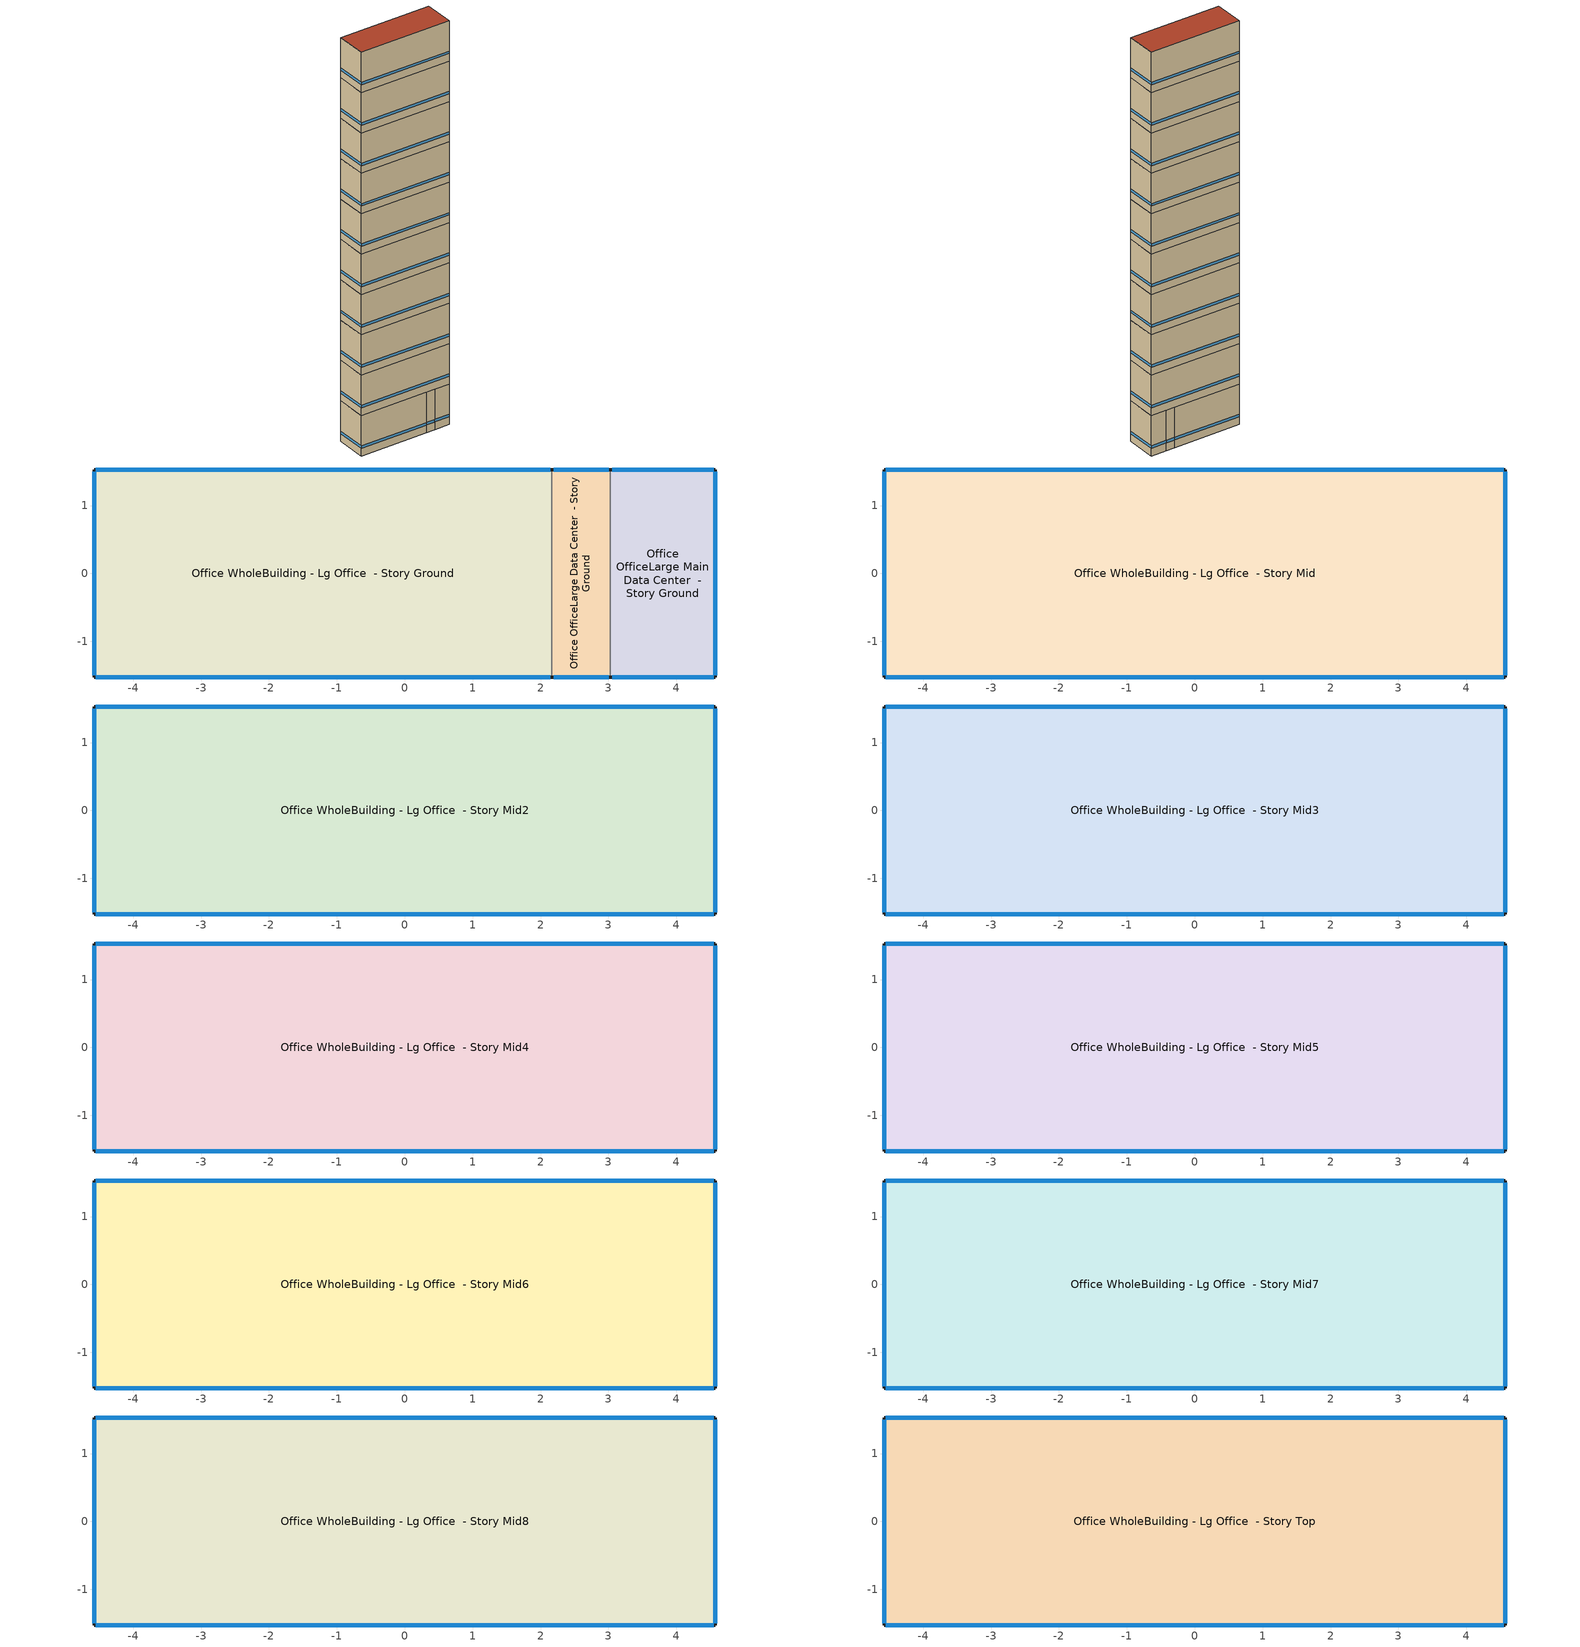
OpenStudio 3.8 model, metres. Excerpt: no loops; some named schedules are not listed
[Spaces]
Office WholeBuilding - Lg Office  - Story Ground
 floor ground (Foundation F 126 Perim 1653 Area 2054): -4.57,-1.52 -4.57,1.52 2.17,1.52 2.17,-1.52 z0
 wall outside: 2.17,1.52 -4.57,1.52 -4.57,-1.52 2.17,-1.52 z0:3.96
 wall to Office OfficeLarge Data Center  - Story Ground: 2.17,-1.52 2.17,1.52 z0:3.96
 window (Window U-0.91 SHGC 0.68): 2.14,1.52 -4.55,1.52 / -4.55,-1.52 2.14,-1.52 / -4.57,1.5 -4.57,-1.5 z0.76:1
 ceiling adiabatic (Typical Interior Ceiling): 2.17,-1.52 2.17,1.52 -4.57,1.52 -4.57,-1.52 z3.96
Office OfficeLarge Data Center  - Story Ground
 floor ground (Foundation F 126 Perim 172 Area 262): 2.17,-1.52 2.17,1.52 3.03,1.52 3.03,-1.52 z0
 wall outside: 3.03,1.52 2.17,1.52 / 2.17,-1.52 3.03,-1.52 z0:3.96
 wall to Office OfficeLarge Main Data Center  - Story Ground: 3.03,-1.52 3.03,1.52 z0:3.96
 window (Window U-0.91 SHGC 0.68): 3,1.52 2.19,1.52 / 2.19,-1.52 3,-1.52 z0.76:1.01
 ceiling adiabatic (Typical Interior Ceiling): 3.03,-1.52 3.03,1.52 2.17,1.52 2.17,-1.52 z3.96
Office OfficeLarge Main Data Center  - Story Ground
 floor ground (Foundation F 126 Perim 614 Area 471): 3.03,-1.52 3.03,1.52 4.57,1.52 4.57,-1.52 z0
 wall outside: 3.03,-1.52 4.57,-1.52 4.57,1.52 3.03,1.52 z0:3.96
 window (Window U-0.91 SHGC 0.68): 4.55,1.52 3.05,1.52 / 3.05,-1.52 4.55,-1.52 z0.76:1.01; 4.57,-1.5 4.57,1.5 z0.76:1
 ceiling adiabatic (Typical Interior Ceiling): 4.57,-1.52 4.57,1.52 3.03,1.52 3.03,-1.52 z3.96
Office WholeBuilding - Lg Office  - Story Mid
 floor adiabatic (Typical Interior Floor): -4.57,-1.52 -4.57,1.52 4.57,1.52 4.57,-1.52 z3.96
 wall outside: -4.57,1.52 -4.57,-1.52 4.57,-1.52 4.57,1.52 -4.57,1.52 z3.96:7.92
 window (Window U-0.91 SHGC 0.68): -4.57,1.5 -4.57,-1.5 / 4.57,-1.5 4.57,1.5 z4.72:4.97; 4.55,1.52 -4.55,1.52 / -4.55,-1.52 4.55,-1.52 z4.72:4.96
 ceiling adiabatic (Typical Interior Ceiling): 4.57,-1.52 4.57,1.52 -4.57,1.52 -4.57,-1.52 z7.92
Office WholeBuilding - Lg Office  - Story Mid2
 floor adiabatic (Typical Interior Floor): -4.57,-1.52 -4.57,1.52 4.57,1.52 4.57,-1.52 z7.92
 wall outside: -4.57,1.52 -4.57,-1.52 4.57,-1.52 4.57,1.52 -4.57,1.52 z7.92:11.89
 window (Window U-0.91 SHGC 0.68): -4.57,1.5 -4.57,-1.5 / 4.55,1.52 -4.55,1.52 / -4.55,-1.52 4.55,-1.52 / 4.57,-1.5 4.57,1.5 z8.69:8.93
 ceiling adiabatic (Typical Interior Ceiling): 4.57,-1.52 4.57,1.52 -4.57,1.52 -4.57,-1.52 z11.89
Office WholeBuilding - Lg Office  - Story Mid3
 floor adiabatic (Typical Interior Floor): -4.57,-1.52 -4.57,1.52 4.57,1.52 4.57,-1.52 z11.89
 wall outside: -4.57,1.52 -4.57,-1.52 4.57,-1.52 4.57,1.52 -4.57,1.52 z11.89:15.85
 window (Window U-0.91 SHGC 0.68): -4.57,1.5 -4.57,-1.5 / 4.55,1.52 -4.55,1.52 / -4.55,-1.52 4.55,-1.52 / 4.57,-1.5 4.57,1.5 z12.65:12.89
 ceiling adiabatic (Typical Interior Ceiling): 4.57,-1.52 4.57,1.52 -4.57,1.52 -4.57,-1.52 z15.85
Office WholeBuilding - Lg Office  - Story Mid4
 floor adiabatic (Typical Interior Floor): -4.57,-1.52 -4.57,1.52 4.57,1.52 4.57,-1.52 z15.85
 wall outside: -4.57,1.52 -4.57,-1.52 4.57,-1.52 4.57,1.52 -4.57,1.52 z15.85:19.81
 window (Window U-0.91 SHGC 0.68): -4.57,1.5 -4.57,-1.5 / 4.55,1.52 -4.55,1.52 / -4.55,-1.52 4.55,-1.52 / 4.57,-1.5 4.57,1.5 z16.61:16.85
 ceiling adiabatic (Typical Interior Ceiling): 4.57,-1.52 4.57,1.52 -4.57,1.52 -4.57,-1.52 z19.81
Office WholeBuilding - Lg Office  - Story Mid5
 floor adiabatic (Typical Interior Floor): -4.57,-1.52 -4.57,1.52 4.57,1.52 4.57,-1.52 z19.81
 wall outside: -4.57,1.52 -4.57,-1.52 4.57,-1.52 4.57,1.52 -4.57,1.52 z19.81:23.77
 window (Window U-0.91 SHGC 0.68): -4.57,1.5 -4.57,-1.5 / 4.57,-1.5 4.57,1.5 z20.57:20.82; 4.55,1.52 -4.55,1.52 / -4.55,-1.52 4.55,-1.52 z20.57:20.81
 ceiling adiabatic (Typical Interior Ceiling): 4.57,-1.52 4.57,1.52 -4.57,1.52 -4.57,-1.52 z23.77
Office WholeBuilding - Lg Office  - Story Mid6
 floor adiabatic (Typical Interior Floor): -4.57,-1.52 -4.57,1.52 4.57,1.52 4.57,-1.52 z23.77
 wall outside: -4.57,1.52 -4.57,-1.52 4.57,-1.52 4.57,1.52 -4.57,1.52 z23.77:27.74
 window (Window U-0.91 SHGC 0.68): -4.57,1.5 -4.57,-1.5 / 4.55,1.52 -4.55,1.52 / -4.55,-1.52 4.55,-1.52 / 4.57,-1.5 4.57,1.5 z24.54:24.78
 ceiling adiabatic (Typical Interior Ceiling): 4.57,-1.52 4.57,1.52 -4.57,1.52 -4.57,-1.52 z27.74
Office WholeBuilding - Lg Office  - Story Mid7
 floor adiabatic (Typical Interior Floor): -4.57,-1.52 -4.57,1.52 4.57,1.52 4.57,-1.52 z27.74
 wall outside: -4.57,1.52 -4.57,-1.52 4.57,-1.52 4.57,1.52 -4.57,1.52 z27.74:31.7
 window (Window U-0.91 SHGC 0.68): -4.57,1.5 -4.57,-1.5 / 4.55,1.52 -4.55,1.52 / -4.55,-1.52 4.55,-1.52 / 4.57,-1.5 4.57,1.5 z28.5:28.74
 ceiling adiabatic (Typical Interior Ceiling): 4.57,-1.52 4.57,1.52 -4.57,1.52 -4.57,-1.52 z31.7
Office WholeBuilding - Lg Office  - Story Mid8
 floor adiabatic (Typical Interior Floor): -4.57,-1.52 -4.57,1.52 4.57,1.52 4.57,-1.52 z31.7
 wall outside: -4.57,1.52 -4.57,-1.52 4.57,-1.52 4.57,1.52 -4.57,1.52 z31.7:35.66
 window (Window U-0.91 SHGC 0.68): -4.57,1.5 -4.57,-1.5 / 4.55,1.52 -4.55,1.52 / -4.55,-1.52 4.55,-1.52 / 4.57,-1.5 4.57,1.5 z32.46:32.7
 ceiling adiabatic (Typical Interior Ceiling): 4.57,-1.52 4.57,1.52 -4.57,1.52 -4.57,-1.52 z35.66
Office WholeBuilding - Lg Office  - Story Top
 floor adiabatic (Typical Interior Floor): -4.57,-1.52 -4.57,1.52 4.57,1.52 4.57,-1.52 z35.66
 wall outside: -4.57,1.52 -4.57,-1.52 4.57,-1.52 4.57,1.52 -4.57,1.52 z35.66:39.62
 window (Window U-0.91 SHGC 0.68): -4.57,1.5 -4.57,-1.5 / 4.57,-1.5 4.57,1.5 z36.42:36.67; 4.55,1.52 -4.55,1.52 / -4.55,-1.52 4.55,-1.52 z36.42:36.66
 roof outside: 4.57,-1.52 4.57,1.52 -4.57,1.52 -4.57,-1.52 z39.62
[Site]
Centreville_AL_USA: Latitude {deg}=32.9; Longitude {deg}=-87.25; Time Zone {hr}=-6; Elevation {m}=140; Terrain=City
[Site:WaterMainsTemperature]
Calculation Method=Correlation; Annual Average Outdoor Air Temperature {C}=18.0608; Maximum Difference In Monthly Average Outdoor Air Temperatures {deltaC}=21.83
[SizingPeriod:DesignDay] Barometric Pressure {Pa}=99654; Rain Indicator=No; Snow Indicator=No; Day of Month=21; Daylight Saving Time Indicator=No; Humidity Condition Type=Wetbulb; Dry-Bulb Temperature Range Modifier Type=DefaultMultipliers
Name | Maximum Dry-Bulb Temperature {C} | Daily Dry-Bulb Temperature Range {deltaC} | Wind Speed {m/s} | Wind Direction {deg} | Month | Day Type | Wetbulb or DewPoint at Maximum Dry-Bulb {C} | Solar Model Indicator | ASHRAE Clear Sky Optical Depth for Beam Irradiance | ASHRAE Clear Sky Optical Depth for Diffuse Irradiance | Sky Clearness
Centreville Ann Clg .4% Condns DB=>MWB 1 | 34.4 | 10.5 | 2.8 | 170 | 7 | SummerDesignDay | 24.3 | ASHRAETau | 0.438 | 2.223
Centreville Ann Clg .4% Condns WB=>MDB 1 | 31.7 | 10.5 | 2.8 | 170 | 7 | SummerDesignDay | 25.8 | ASHRAETau | 0.438 | 2.223
Centreville Ann Htg 99.6% Condns DB 1 | -5.2 | 0 | 3.1 | 0 | 1 | WinterDesignDay | -5.2 | ASHRAEClearSky |  |  | 0
Centreville August .4% Condns DB=>MCWB 1 | 35.9 | 10.6 | 2.8 | 170 | 8 | SummerDesignDay | 24.4 | ASHRAETau | 0.426 | 2.294
[ClimateZones]
Climate Zone Institution Name 1=ASHRAE; Climate Zone Document Name 1=ANSI/ASHRAE Standard 169; Climate Zone Document Year 1=2006; Climate Zone Value 1=ASHRAE 169-2013-3A
[Building]
ComStock DOE Ref 1980-2004|LargeOffice: North Axis {deg}=315; Default Construction Set=ComStock DOE Ref 1980-2004 - Office - ASHRAE 169-2013-3A; Default Schedule Set=Building Default Schedule Set; Standards Building Type=Office
[Site:GroundTemperature:FCfactorMethod]
January Ground Temperature {C}=16; February Ground Temperature {C}=11.9; March Ground Temperature {C}=7.7; April Ground Temperature {C}=4; May Ground Temperature {C}=7.9; June Ground Temperature {C}=13.8; July Ground Temperature {C}=17.2; August Ground Temperature {C}=20.8; September Ground Temperature {C}=24.8; October Ground Temperature {C}=26.1; November Ground Temperature {C}=26.5; December Ground Temperature {C}=22.5
[Construction:FfactorGroundFloor] F-Factor {W/m-K}=1.26344
Name | Area {m2} | PerimeterExposed {m}
Foundation F 126 Perim 614 Area 471 | 4.71018 | 6.138672
Foundation F 126 Perim 172 Area 262 | 2.61987 | 1.719072
Foundation F 126 Perim 1653 Area 2054 | 20.5409 | 16.5263
[DefaultConstructionSet]
ComStock DOE Ref 1980-2004 - Office - ASHRAE 169-2013-3A: Default Exterior Surface Constructions=Default Surface Constructions 1; Default Interior Surface Constructions=Default Surface Constructions 2; Default Ground Contact Surface Constructions=Default Surface Constructions 3; Default Exterior SubSurface Constructions=Default Sub Surface Constructions 1; Default Interior SubSurface Constructions=Default Sub Surface Constructions 2; Interior Partition Construction=Typical Interior Partition
[DefaultSurfaceConstructions]
Name | Floor Construction | Wall Construction | Roof Ceiling Construction
Default Surface Constructions 1 | Typical Insulated Exterior Mass Floor | Typical Insulated Exterior Mass Wall R-3.45 | Typical IEAD Roof R-13.89
Default Surface Constructions 2 | Typical Interior Floor | Typical Interior Wall | Typical Interior Ceiling
Default Surface Constructions 3 | Typical Insulated Carpeted 6in Slab Floor | Typical Insulated Basement Mass Wall R-6.99
[Construction]
Typical Insulated Exterior Mass Floor: Typical Insulation R-1.06, 4 in. Normalweight Concrete Floor, Typical Carpet Pad
Typical Insulated Exterior Mass Wall R-3.45: 1IN Stucco, 8IN CONCRETE HW RefBldg, Typical Insulation R-1.06, 1/2IN Gypsum
Typical IEAD Roof R-13.89: Roof Membrane, Typical Insulation R-12.77, Metal Roof Surface
Typical Interior Floor: 100mm Normalweight concrete floor, CP02 CARPET PAD
Typical Interior Wall: G01 13mm gypsum board, G01 13mm gypsum board
Typical Interior Ceiling: CP02 CARPET PAD, 100mm Normalweight concrete floor
Typical Insulated Carpeted 6in Slab Floor: 6 in. Normalweight Concrete Floor, Typical Carpet Pad
Typical Insulated Basement Mass Wall R-6.99: Typical Insulation R-5.44, 8 in. Concrete Block Basement Wall
U 0.72 SHGC 0.25 Simple Glazing Window U-0.72 SHGC 0.25: U 0.72 SHGC 0.25 Simple Glazing U-0.72 SHGC 0.25
U 0.72 SHGC 0.25 Simple Glazing Window U-0.72 SHGC 0.25 1: U 0.72 SHGC 0.25 Simple Glazing U-0.72 SHGC 0.25 1
Typical Insulated Metal Door: F08 Metal surface, Typical Insulation
U 0.88 SHGC 0.16 Sgl Ref-A-L Clr 6mm: REF A CLEAR LO 6MM
Typical Overhead Door: Typical Insulation
Typical Interior Window: Clear 3mm
Typical Interior Door; Typical Interior Partition: G05 25mm wood
InteriorFurnishings 1: Std Wood 6inch 1
Window U-0.91 SHGC 0.68: Simple Glazing Single - No LowE - Clear - Wood
[Material:NoMass] Roughness=Smooth; Thermal Absorptance=0.9; Solar Absorptance=0.7
Name | Thermal Resistance {m2-K/W} | Visible Absorptance
Typical Insulation R-1.06 | 0.18664 | 0.7
Typical Carpet Pad; CP02 CARPET PAD | 0.21648 | 0.8
Typical Insulation R-12.77 | 2.24922 | 0.7
Typical Insulation R-5.44 | 0.958542 | 0.7
Typical Insulation | 0.0282222 | 0.7
[Material] Thermal Absorptance=0.9
Name | Roughness | Thickness {m} | Conductivity {W/m-K} | Density {kg/m3} | Specific Heat {J/kg-K} | Solar Absorptance | Visible Absorptance
4 in. Normalweight Concrete Floor | MediumRough | 0.1016 | 2.31 | 2322 | 832 | 0.7 | 0.7
1IN Stucco | Smooth | 0.0253 | 0.6918 | 1858 | 837 | 0.7 | 0.92
8IN CONCRETE HW RefBldg | Rough | 0.2032 | 1.311 | 2240 | 836.8 | 0.7 | 0.7
1/2IN Gypsum | Smooth | 0.0127 | 0.16 | 784.9 | 830 | 0.4 | 0.4
Roof Membrane | VeryRough | 0.0095 | 0.16 | 1121.29 | 1460 | 0.7 | 0.7
Metal Roof Surface; F08 Metal surface | Smooth | 0.0008 | 45.28 | 7824 | 500 | 0.7 | 0.7
100mm Normalweight concrete floor | MediumRough | 0.1016 | 2.31045 | 2322 | 832.557 | 0.7 | 0.7
G01 13mm gypsum board | Smooth | 0.0127 | 0.160031 | 800.001 | 1090.73 | 0.7 | 0.5
6 in. Normalweight Concrete Floor | MediumRough | 0.1524 | 2.31 | 2322 | 832 | 0.7 | 0.7
8 in. Concrete Block Basement Wall | MediumRough | 0.2032 | 1.326 | 1842 | 912 | 0.7 | 0.7
G05 25mm wood | MediumSmooth | 0.0254 | 0.15 | 608 | 1630 | 0.5 | 0.5
Std Wood 6inch 1 | MediumSmooth | 0.15 | 0.12 | 540 | 1210 | 0.7 | 0.7
[DefaultSubSurfaceConstructions]
Name | Fixed Window Construction | Operable Window Construction | Door Construction | Glass Door Construction | Overhead Door Construction | Tubular Daylight Dome Construction | Tubular Daylight Diffuser Construction
Default Sub Surface Constructions 1 | U 0.72 SHGC 0.25 Simple Glazing Window U-0.72 SHGC 0.25 | U 0.72 SHGC 0.25 Simple Glazing Window U-0.72 SHGC 0.25 1 | Typical Insulated Metal Door | U 0.88 SHGC 0.16 Sgl Ref-A-L Clr 6mm | Typical Overhead Door | Typical Interior Window | Typical Interior Window
Default Sub Surface Constructions 2 | Typical Interior Window | Typical Interior Window | Typical Interior Door
[WindowMaterial:SimpleGlazingSystem]
Name | U-Factor {W/m2-K} | Solar Heat Gain Coefficient | Visible Transmittance
U 0.72 SHGC 0.25 Simple Glazing U-0.72 SHGC 0.25; U 0.72 SHGC 0.25 Simple Glazing U-0.72 SHGC 0.25 1 | 4.08835 | 0.25 | 0.13
Simple Glazing Single - No LowE - Clear - Wood | 5.16722 | 0.683 | 0.723
[WindowMaterial:Glazing] Optical Data Type=SpectralAverage; Infrared Transmittance at Normal Incidence=0; Front Side Infrared Hemispherical Emissivity=0.84; Conductivity {W/m-K}=0.9; Dirt Correction Factor for Solar and Visible Transmittance=1; Solar Diffusing=No
Name | Thickness {m} | Solar Transmittance at Normal Incidence | Front Side Solar Reflectance at Normal Incidence | Back Side Solar Reflectance at Normal Incidence | Visible Transmittance at Normal Incidence | Front Side Visible Reflectance at Normal Incidence | Back Side Visible Reflectance at Normal Incidence | Back Side Infrared Hemispherical Emissivity
REF A CLEAR LO 6MM | 0.006 | 0.066 | 0.341 | 0.493 | 0.08 | 0.41 | 0.37 | 0.4
Clear 3mm | 0.003 | 0.837 | 0.075 | 0.075 | 0.898 | 0.081 | 0.081 | 0.84
[SpaceType] Standards Building Type=Office
Name | Default Schedule Set | Design Specification Outdoor Air Object | Standards Space Type
Office OfficeLarge Data Center - ComStock DOE Ref 1980-2004 | Office OfficeLarge Data Center Schedule Set | Office OfficeLarge Data Center Ventilation | OfficeLarge Data Center
Office OfficeLarge Main Data Center - ComStock DOE Ref 1980-2004 | Office OfficeLarge Main Data Center Schedule Set | Office OfficeLarge Main Data Center Ventilation | OfficeLarge Main Data Center
Office WholeBuilding - Lg Office - ComStock DOE Ref 1980-2004 | Office WholeBuilding - Lg Office Schedule Set | Office WholeBuilding - Lg Office Ventilation | WholeBuilding - Lg Office
[BuildingStory] Nominal Floor to Floor Height {m}=3.9624
Name | Nominal Z Coordinate {m}
Story Ground | 0
Story Mid | 3.9624
Story Mid2 | 7.9248
Story Mid3 | 11.8872
Story Mid4 | 15.8496
Story Mid5 | 19.812
Story Mid6 | 23.7744
Story Mid7 | 27.7368
Story Mid8 | 31.6992
Story Top | 35.6616
[Space]
Name | Space Type | Building Story | Thermal Zone
Office WholeBuilding - Lg Office  - Story Ground | Office WholeBuilding - Lg Office - ComStock DOE Ref 1980-2004 | Story Ground | Zone Office WholeBuilding - Lg Office  - Story Ground
Office OfficeLarge Data Center  - Story Ground | Office OfficeLarge Data Center - ComStock DOE Ref 1980-2004 | Story Ground | Zone Office OfficeLarge Data Center  - Story Ground
Office OfficeLarge Main Data Center  - Story Ground | Office OfficeLarge Main Data Center - ComStock DOE Ref 1980-2004 | Story Ground | Zone Office OfficeLarge Main Data Center  - Story Ground
Office WholeBuilding - Lg Office  - Story Mid | Office WholeBuilding - Lg Office - ComStock DOE Ref 1980-2004 | Story Mid | Zone Office WholeBuilding - Lg Office  - Story Mid
Office WholeBuilding - Lg Office  - Story Mid2 | Office WholeBuilding - Lg Office - ComStock DOE Ref 1980-2004 | Story Mid2 | Zone Office WholeBuilding - Lg Office  - Story Mid2
Office WholeBuilding - Lg Office  - Story Mid3 | Office WholeBuilding - Lg Office - ComStock DOE Ref 1980-2004 | Story Mid3 | Zone Office WholeBuilding - Lg Office  - Story Mid3
Office WholeBuilding - Lg Office  - Story Mid4 | Office WholeBuilding - Lg Office - ComStock DOE Ref 1980-2004 | Story Mid4 | Zone Office WholeBuilding - Lg Office  - Story Mid4
Office WholeBuilding - Lg Office  - Story Mid5 | Office WholeBuilding - Lg Office - ComStock DOE Ref 1980-2004 | Story Mid5 | Zone Office WholeBuilding - Lg Office  - Story Mid5
Office WholeBuilding - Lg Office  - Story Mid6 | Office WholeBuilding - Lg Office - ComStock DOE Ref 1980-2004 | Story Mid6 | Zone Office WholeBuilding - Lg Office  - Story Mid6
Office WholeBuilding - Lg Office  - Story Mid7 | Office WholeBuilding - Lg Office - ComStock DOE Ref 1980-2004 | Story Mid7 | Zone Office WholeBuilding - Lg Office  - Story Mid7
Office WholeBuilding - Lg Office  - Story Mid8 | Office WholeBuilding - Lg Office - ComStock DOE Ref 1980-2004 | Story Mid8 | Zone Office WholeBuilding - Lg Office  - Story Mid8
Office WholeBuilding - Lg Office  - Story Top | Office WholeBuilding - Lg Office - ComStock DOE Ref 1980-2004 | Story Top | Zone Office WholeBuilding - Lg Office  - Story Top
[ThermalZone] Multiplier=1; Use Ideal Air Loads=No
Name | Thermostat
Zone Office WholeBuilding - Lg Office  - Story Ground | Office WholeBuilding - Lg Office - ComStock DOE Ref 1980-2004 Thermostat
Zone Office OfficeLarge Data Center  - Story Ground | Office OfficeLarge Data Center - ComStock DOE Ref 1980-2004 Thermostat
Zone Office OfficeLarge Main Data Center  - Story Ground | Office OfficeLarge Main Data Center - ComStock DOE Ref 1980-2004 Thermostat
Zone Office WholeBuilding - Lg Office  - Story Mid | Office WholeBuilding - Lg Office - ComStock DOE Ref 1980-2004 Thermostat 1
Zone Office WholeBuilding - Lg Office  - Story Mid2 | Office WholeBuilding - Lg Office - ComStock DOE Ref 1980-2004 Thermostat 2
Zone Office WholeBuilding - Lg Office  - Story Mid3 | Office WholeBuilding - Lg Office - ComStock DOE Ref 1980-2004 Thermostat 3
Zone Office WholeBuilding - Lg Office  - Story Mid4 | Office WholeBuilding - Lg Office - ComStock DOE Ref 1980-2004 Thermostat 4
Zone Office WholeBuilding - Lg Office  - Story Mid5 | Office WholeBuilding - Lg Office - ComStock DOE Ref 1980-2004 Thermostat 5
Zone Office WholeBuilding - Lg Office  - Story Mid6 | Office WholeBuilding - Lg Office - ComStock DOE Ref 1980-2004 Thermostat 6
Zone Office WholeBuilding - Lg Office  - Story Mid7 | Office WholeBuilding - Lg Office - ComStock DOE Ref 1980-2004 Thermostat 7
Zone Office WholeBuilding - Lg Office  - Story Mid8 | Office WholeBuilding - Lg Office - ComStock DOE Ref 1980-2004 Thermostat 8
Zone Office WholeBuilding - Lg Office  - Story Top | Office WholeBuilding - Lg Office - ComStock DOE Ref 1980-2004 Thermostat 9
[Lights:Definition] Design Level Calculation Method=Watts/Area; Fraction Visible=0.2; Return Air Fraction=0
Name | Watts per Space Floor Area {W/m2} | Fraction Radiant
Office WholeBuilding - Lg Office - ComStock DOE Ref 1980-2004 General Lights Definition | 5.0993 | 0.31
Office WholeBuilding - Lg Office - ComStock DOE Ref 1980-2004 Wall Wash Lights Definition | 3.64317 | 0.125
Office OfficeLarge Main Data Center - ComStock DOE Ref 1980-2004 General Lights Definition; Office OfficeLarge Data Center - ComStock DOE Ref 1980-2004 General Lights Definition | 5.10109 | 0.31
[ElectricEquipment:Definition] Fraction Latent=0
Name | Design Level Calculation Method | Watts per Space Floor Area {W/m2} | Fraction Radiant | Fraction Lost | Design Level {W}
Office OfficeLarge Data Center Elec Equip Definition | Watts/Area | 215.278 | 0.5 | 0
Office OfficeLarge Main Data Center Elec Equip Definition | Watts/Area | 484.376 | 0.5 | 0
Office WholeBuilding - Lg Office Elec Equip Definition | Watts/Area | 8.07293 | 0.5 | 0
Elevator Lift Motor | EquipmentLevel |  | 0 | 1 | 18537
[ElectricEquipment]
Name | Electric Equipment Definition | Space or SpaceType | Schedule | Multiplier
Office OfficeLarge Data Center Elec Equip | Office OfficeLarge Data Center Elec Equip Definition | Office OfficeLarge Data Center - ComStock DOE Ref 1980-2004 | OfficeLarge ALWAYS_ON BPR Adjusted
Office OfficeLarge Main Data Center Elec Equip | Office OfficeLarge Main Data Center Elec Equip Definition | Office OfficeLarge Main Data Center - ComStock DOE Ref 1980-2004 | OfficeLarge ALWAYS_ON BPR Adjusted
Office WholeBuilding - Lg Office Elec Equip | Office WholeBuilding - Lg Office Elec Equip Definition | Office WholeBuilding - Lg Office - ComStock DOE Ref 1980-2004 | Office BLDG_EQUIP_EndUseData BPR Adjusted
2 Elevator Lift Motors | Elevator Lift Motor | Office WholeBuilding - Lg Office  - Story Ground | Elevator Schedule 1 | 2
[DesignSpecification:OutdoorAir]
Name | Outdoor Air Flow per Person {m3/s-person} | Outdoor Air Flow per Floor Area {m3/s-m2} | Outdoor Air Flow Air Changes per Hour {1/hr} | Outdoor Air Method
Office OfficeLarge Data Center Ventilation; Office OfficeLarge Main Data Center Ventilation | 0 | 0 | 0
Office WholeBuilding - Lg Office Ventilation | 0.00943895 |  |  | Sum
[DefaultScheduleSet]
Office OfficeLarge Data Center Schedule Set; Office OfficeLarge Main Data Center Schedule Set: Lighting Schedule=OfficeLarge BLDG_LIGHT_SCH; Electric Equipment Schedule=OfficeLarge ALWAYS_ON
Office WholeBuilding - Lg Office Schedule Set: Lighting Schedule=Office BLDG_LIGHT_EndUseData; Electric Equipment Schedule=Office BLDG_EQUIP_EndUseData; Number of People Schedule=Large Office Bldg Occ; People Activity Level Schedule=Large Office Activity; Infiltration Schedule=Large Office Infil Quarter On
Building Default Schedule Set: Hours of Operation Schedule=Building Hours of Operation NonResidential
[People:Definition]
Office WholeBuilding - Lg Office People Definition: Number of People Calculation Method=People/Area; People per Space Floor Area {person/m2}=0.0538196; Fraction Radiant=0.3
[People]
Office WholeBuilding - Lg Office People: People Definition=Office WholeBuilding - Lg Office People Definition; Space or SpaceType=Office WholeBuilding - Lg Office - ComStock DOE Ref 1980-2004; Work Efficiency Schedule=Work Efficiency Schedule; Clothing Insulation Schedule=Clothing Schedule; Air Velocity Schedule=Air Velocity Schedule; Multiplier=1
[Exterior:Lights:Definition]
Name | Design Level {W}
Parking Areas and Drives Def (W/ft^2) | 0.0414577
Building Facades Def (W/ft^2) | 0.2
Main Entries Def (W/ft) | 30
Other Doors Def (W/ft) | 20
[Exterior:Lights] Schedule=Always On Discrete; Control Option=AstronomicalClock
Name | Exterior Lights Definition | Multiplier
Parking Areas and Drives | Parking Areas and Drives Def (W/ft^2) | 4860
Building Facades | Building Facades Def (W/ft^2) | 1040
Main Entries | Main Entries Def (W/ft) | 8
Other Doors | Other Doors Def (W/ft) | 0.24
[ThermostatSetpoint:DualSetpoint]
Name | Heating Setpoint Temperature Schedule | Cooling Setpoint Temperature Schedule
Office OfficeLarge Data Center - ComStock DOE Ref 1980-2004 Thermostat; Office OfficeLarge Main Data Center - ComStock DOE Ref 1980-2004 Thermostat | OfficeLarge HTGSETP_DC_SCH | OfficeLarge CLGSETP_DC_SCH
Office WholeBuilding - Lg Office - ComStock DOE Ref 1980-2004 Thermostat; Office WholeBuilding - Lg Office - ComStock DOE Ref 1980-2004 Thermostat 1; Office WholeBuilding - Lg Office - ComStock DOE Ref 1980-2004 Thermostat 2; Office WholeBuilding - Lg Office - ComStock DOE Ref 1980-2004 Thermostat 3; Office WholeBuilding - Lg Office - ComStock DOE Ref 1980-2004 Thermostat 4; Office WholeBuilding - Lg Office - ComStock DOE Ref 1980-2004 Thermostat 5; Office WholeBuilding - Lg Office - ComStock DOE Ref 1980-2004 Thermostat 6; Office WholeBuilding - Lg Office - ComStock DOE Ref 1980-2004 Thermostat 7; Office WholeBuilding - Lg Office - ComStock DOE Ref 1980-2004 Thermostat 8; Office WholeBuilding - Lg Office - ComStock DOE Ref 1980-2004 Thermostat 9 | Large Office HtgSetp | Large Office ClgSetp
[InternalMass:Definition]
Internal Mass Definition 2: Construction=InteriorFurnishings 1; Design Level Calculation Method=SurfaceArea/Area; Surface Area per Space Floor Area=2
[InternalMass] Internal Mass Definition=Internal Mass Definition 2; Multiplier=1
Name | Space or SpaceType
Office WholeBuilding - Lg Office  - Story Mid8 Mass | Office WholeBuilding - Lg Office  - Story Mid8
Office WholeBuilding - Lg Office  - Story Mid6 Mass | Office WholeBuilding - Lg Office  - Story Mid6
Office WholeBuilding - Lg Office  - Story Mid4 Mass | Office WholeBuilding - Lg Office  - Story Mid4
Office WholeBuilding - Lg Office  - Story Top Mass | Office WholeBuilding - Lg Office  - Story Top
Office WholeBuilding - Lg Office  - Story Mid3 Mass | Office WholeBuilding - Lg Office  - Story Mid3
Office WholeBuilding - Lg Office  - Story Mid5 Mass | Office WholeBuilding - Lg Office  - Story Mid5
Office WholeBuilding - Lg Office  - Story Mid2 Mass | Office WholeBuilding - Lg Office  - Story Mid2
Office WholeBuilding - Lg Office  - Story Mid Mass | Office WholeBuilding - Lg Office  - Story Mid
Office WholeBuilding - Lg Office  - Story Mid7 Mass | Office WholeBuilding - Lg Office  - Story Mid7
Office OfficeLarge Main Data Center  - Story Ground Mass | Office OfficeLarge Main Data Center  - Story Ground
Office OfficeLarge Data Center  - Story Ground Mass | Office OfficeLarge Data Center  - Story Ground
Office WholeBuilding - Lg Office  - Story Ground Mass | Office WholeBuilding - Lg Office  - Story Ground
[Lights] Fraction Replaceable=1
Name | Lights Definition | Space or SpaceType | Schedule
Office WholeBuilding - Lg Office - ComStock DOE Ref 1980-2004 General Lighting | Office WholeBuilding - Lg Office - ComStock DOE Ref 1980-2004 General Lights Definition | Office WholeBuilding - Lg Office - ComStock DOE Ref 1980-2004 | Office BLDG_LIGHT_EndUseData BPR Adjusted
Office WholeBuilding - Lg Office - ComStock DOE Ref 1980-2004 Wall Wash Lighting | Office WholeBuilding - Lg Office - ComStock DOE Ref 1980-2004 Wall Wash Lights Definition | Office WholeBuilding - Lg Office - ComStock DOE Ref 1980-2004 | Office BLDG_LIGHT_EndUseData BPR Adjusted
Office OfficeLarge Main Data Center - ComStock DOE Ref 1980-2004 General Lighting | Office OfficeLarge Main Data Center - ComStock DOE Ref 1980-2004 General Lights Definition | Office OfficeLarge Main Data Center - ComStock DOE Ref 1980-2004 | OfficeLarge BLDG_LIGHT_SCH BPR Adjusted
Office OfficeLarge Data Center - ComStock DOE Ref 1980-2004 General Lighting | Office OfficeLarge Data Center - ComStock DOE Ref 1980-2004 General Lights Definition | Office OfficeLarge Data Center - ComStock DOE Ref 1980-2004 | OfficeLarge BLDG_LIGHT_SCH BPR Adjusted
[SpaceInfiltration:DesignFlowRate] Design Flow Rate Calculation Method=Flow/ExteriorArea; Flow per Exterior Surface Area {m3/s-m2}=0.000413282; Velocity Term Coefficient=0
Name | Space or SpaceType | Schedule | Constant Term Coefficient | Temperature Term Coefficient | Velocity Squared Term Coefficient
Office WholeBuilding - Lg Office  - Story Mid8 HVAC On Infiltration | Office WholeBuilding - Lg Office  - Story Mid8 | Infiltration HVAC On Schedule | 0.0209 | 0.0064 | 0.1297
Office WholeBuilding - Lg Office  - Story Mid8 HVAC Off Infiltration | Office WholeBuilding - Lg Office  - Story Mid8 | Infiltration HVAC Off Schedule | 0 | 0.0179 | 0.1473
Office WholeBuilding - Lg Office  - Story Mid6 HVAC On Infiltration | Office WholeBuilding - Lg Office  - Story Mid6 | Infiltration HVAC On Schedule | 0.0209 | 0.0064 | 0.1297
Office WholeBuilding - Lg Office  - Story Mid6 HVAC Off Infiltration | Office WholeBuilding - Lg Office  - Story Mid6 | Infiltration HVAC Off Schedule | 0 | 0.0179 | 0.1473
Office WholeBuilding - Lg Office  - Story Mid4 HVAC On Infiltration | Office WholeBuilding - Lg Office  - Story Mid4 | Infiltration HVAC On Schedule | 0.0209 | 0.0064 | 0.1297
Office WholeBuilding - Lg Office  - Story Mid4 HVAC Off Infiltration | Office WholeBuilding - Lg Office  - Story Mid4 | Infiltration HVAC Off Schedule | 0 | 0.0179 | 0.1473
Office WholeBuilding - Lg Office  - Story Top HVAC On Infiltration | Office WholeBuilding - Lg Office  - Story Top | Infiltration HVAC On Schedule | 0.0209 | 0.0064 | 0.1297
Office WholeBuilding - Lg Office  - Story Top HVAC Off Infiltration | Office WholeBuilding - Lg Office  - Story Top | Infiltration HVAC Off Schedule | 0 | 0.0179 | 0.1473
Office WholeBuilding - Lg Office  - Story Mid3 HVAC On Infiltration | Office WholeBuilding - Lg Office  - Story Mid3 | Infiltration HVAC On Schedule | 0.0209 | 0.0064 | 0.1297
Office WholeBuilding - Lg Office  - Story Mid3 HVAC Off Infiltration | Office WholeBuilding - Lg Office  - Story Mid3 | Infiltration HVAC Off Schedule | 0 | 0.0179 | 0.1473
Office WholeBuilding - Lg Office  - Story Mid5 HVAC On Infiltration | Office WholeBuilding - Lg Office  - Story Mid5 | Infiltration HVAC On Schedule | 0.0209 | 0.0064 | 0.1297
Office WholeBuilding - Lg Office  - Story Mid5 HVAC Off Infiltration | Office WholeBuilding - Lg Office  - Story Mid5 | Infiltration HVAC Off Schedule | 0 | 0.0179 | 0.1473
Office WholeBuilding - Lg Office  - Story Mid2 HVAC On Infiltration | Office WholeBuilding - Lg Office  - Story Mid2 | Infiltration HVAC On Schedule | 0.0209 | 0.0064 | 0.1297
Office WholeBuilding - Lg Office  - Story Mid2 HVAC Off Infiltration | Office WholeBuilding - Lg Office  - Story Mid2 | Infiltration HVAC Off Schedule | 0 | 0.0179 | 0.1473
Office WholeBuilding - Lg Office  - Story Mid HVAC On Infiltration | Office WholeBuilding - Lg Office  - Story Mid | Infiltration HVAC On Schedule | 0.0209 | 0.0064 | 0.1297
Office WholeBuilding - Lg Office  - Story Mid HVAC Off Infiltration | Office WholeBuilding - Lg Office  - Story Mid | Infiltration HVAC Off Schedule | 0 | 0.0179 | 0.1473
Office WholeBuilding - Lg Office  - Story Mid7 HVAC On Infiltration | Office WholeBuilding - Lg Office  - Story Mid7 | Infiltration HVAC On Schedule | 0.0209 | 0.0064 | 0.1297
Office WholeBuilding - Lg Office  - Story Mid7 HVAC Off Infiltration | Office WholeBuilding - Lg Office  - Story Mid7 | Infiltration HVAC Off Schedule | 0 | 0.0179 | 0.1473
Office OfficeLarge Main Data Center  - Story Ground HVAC On Infiltration | Office OfficeLarge Main Data Center  - Story Ground | Infiltration HVAC On Schedule | 0.0209 | 0.0064 | 0.1297
Office OfficeLarge Main Data Center  - Story Ground HVAC Off Infiltration | Office OfficeLarge Main Data Center  - Story Ground | Infiltration HVAC Off Schedule | 0 | 0.0179 | 0.1473
Office OfficeLarge Data Center  - Story Ground HVAC On Infiltration | Office OfficeLarge Data Center  - Story Ground | Infiltration HVAC On Schedule | 0.0209 | 0.0064 | 0.1297
Office OfficeLarge Data Center  - Story Ground HVAC Off Infiltration | Office OfficeLarge Data Center  - Story Ground | Infiltration HVAC Off Schedule | 0 | 0.0179 | 0.1473
Office WholeBuilding - Lg Office  - Story Ground HVAC On Infiltration | Office WholeBuilding - Lg Office  - Story Ground | Infiltration HVAC On Schedule | 0.0209 | 0.0064 | 0.1297
Office WholeBuilding - Lg Office  - Story Ground HVAC Off Infiltration | Office WholeBuilding - Lg Office  - Story Ground | Infiltration HVAC Off Schedule | 0 | 0.0179 | 0.1473
[Schedule:Ruleset]
Name | Default Day Schedule | Summer Design Day Schedule | Winter Design Day Schedule
OfficeLarge BLDG_LIGHT_SCH | OfficeLarge BLDG_LIGHT_SCH Default | OfficeLarge BLDG_LIGHT_SCH Summer Design Day | OfficeLarge BLDG_LIGHT_SCH Winter Design Day
OfficeLarge ALWAYS_ON | OfficeLarge ALWAYS_ON Default | OfficeLarge ALWAYS_ON Summer Design Day | OfficeLarge ALWAYS_ON Winter Design Day
Clothing Schedule | Clothing Schedule Default Winter Clothes
Air Velocity Schedule | Air Velocity Schedule Default
Work Efficiency Schedule | Work Efficiency Schedule Default
Large Office Bldg Occ | Large Office Bldg Occ Default | Large Office Bldg Occ Summer Design Day | Large Office Bldg Occ Winter Design Day
Large Office Activity | Large Office Activity Default | Large Office Activity Summer Design Day | Large Office Activity Winter Design Day
Office BLDG_LIGHT_EndUseData | Office BLDG_LIGHT_EndUseData Default | Office BLDG_LIGHT_EndUseData Summer Design Day | Office BLDG_LIGHT_EndUseData Winter Design Day
Office BLDG_EQUIP_EndUseData | Office BLDG_EQUIP_EndUseData Default | Office BLDG_EQUIP_EndUseData Summer Design Day | Office BLDG_EQUIP_EndUseData Winter Design Day
Large Office Infil Quarter On | Large Office Infil Quarter On Default | Large Office Infil Quarter On Summer Design Day | Large Office Infil Quarter On Winter Design Day
Elevator Schedule 1 | 12 space(s) Occ Sch Default 1 | 12 space(s) Occ Sch Summer Design Day 1 | 12 space(s) Occ Sch Winter Design Day 1
OfficeLarge HTGSETP_DC_SCH | OfficeLarge HTGSETP_DC_SCH Default | OfficeLarge HTGSETP_DC_SCH Summer Design Day | OfficeLarge HTGSETP_DC_SCH Winter Design Day
OfficeLarge CLGSETP_DC_SCH | OfficeLarge CLGSETP_DC_SCH Default | OfficeLarge CLGSETP_DC_SCH Summer Design Day | OfficeLarge CLGSETP_DC_SCH Winter Design Day
Large Office HtgSetp | Large Office HtgSetp Default | Schedule Day 5 | Schedule Day 6
Large Office ClgSetp | Large Office ClgSetp Default | Schedule Day 2 | Schedule Day 3
Building Hours of Operation NonResidential | Building Hours of Operation NonResidential Default | Building Hours of Operation NonResidential Summer Design Day | Building Hours of Operation NonResidential Winter Design Day
Office BLDG_LIGHT_EndUseData BPR Adjusted | Office BLDG_LIGHT_EndUseData Default 1 | Office BLDG_LIGHT_EndUseData Summer Design Day 1 | Office BLDG_LIGHT_EndUseData Winter Design Day 1
OfficeLarge BLDG_LIGHT_SCH BPR Adjusted | OfficeLarge BLDG_LIGHT_SCH Default 1 | OfficeLarge BLDG_LIGHT_SCH Summer Design Day 1 | OfficeLarge BLDG_LIGHT_SCH Winter Design Day 1
Office BLDG_EQUIP_EndUseData BPR Adjusted | Office BLDG_EQUIP_EndUseData Default 1 | Office BLDG_EQUIP_EndUseData Summer Design Day 1 | Office BLDG_EQUIP_EndUseData Winter Design Day 1
OfficeLarge ALWAYS_ON BPR Adjusted | OfficeLarge ALWAYS_ON Default 1 | OfficeLarge ALWAYS_ON Summer Design Day 1 | OfficeLarge ALWAYS_ON Winter Design Day 1
[Schedule:Day]
12 space(s) Occ Sch Default 1: Average, 4, 45, 0, 5, 0, 0.000161878, 5, 15, 0.000323755, 5, 30, 0.000485633, 5, 45, 0.00064751, 6, 0, 0.000809388, 6, 15, 0.000971266, 6, 30, 0.00113314, 6, 45, 0.00129502, 7, 15, 0.00129502, 7, 30, 0.00339943, 7, 45, 0.00550384, 8, 0, 0.00760825, 8, 15, 0.00971266, 8, 30, 0.00728449, 8, 45, 0.00485633, 9, 0, 0.00242816, 9, 15, 0, 10, 45, 0, 11, 0, 0.000832513, 11, 15, 0.00166503, 11, 30, 0.00249754, 11, 45, 0.00333005, 12, 0, 0.00416257, 12, 15, 0.00499508, 12, 30, 0.00582759, 12, 45, 0.00509915, 13, 0, 0.0043707, 13, 15, 0.00364225, 13, 30, 0.0029138, 13, 45, 0.00218535, 14, 0, 0.0014569, 14, 15, 0.000728449, 14, 30, 0, 16, 0, 0, 16, 15, 0.000809388, 16, 30, 0.00161878, 16, 45, 0.00242816, 17, 0, 0.00323755, 17, 15, 0.00345339, 17, 30, 0.00366923, 17, 45, 0.00388506, 18, 0, 0.0029138, 18, 15, 0.00194253, 18, 30, 0.000971266, 18, 45, 0, 19, 0, 0.000971266, 19, 15, 0.00194253, 19, 30, 0.0029138, 19, 45, 0.00388506, 20, 0, 0.0029138, 20, 15, 0.00194253, 20, 30, 0.000971266, 20, 45, 0, 21, 0, 0.000161878, 21, 15, 0.000323755, 21, 30, 0.000485633, 21, 45, 0.00064751, 22, 0, 0.000485633, 22, 15, 0.000323755, 22, 30, 0.000161878, 22, 45, 0, 24, 0, 0
12 space(s) Occ Sch Summer Design Day 1; 12 space(s) Occ Sch Winter Design Day 1; Building Hours of Operation NonResidential Winter Design Day; Building Hours of Operation NonResidential Summer Design Day: 24, 0, 1
OfficeLarge HTGSETP_DC_SCH Default: Average, 24, 0, 18
OfficeLarge HTGSETP_DC_SCH Winter Design Day; OfficeLarge HTGSETP_DC_SCH Summer Design Day: 24, 0, 18
OfficeLarge CLGSETP_DC_SCH Default: Average, 24, 0, 27
OfficeLarge CLGSETP_DC_SCH Winter Design Day; OfficeLarge CLGSETP_DC_SCH Summer Design Day: 24, 0, 27
Large Office HtgSetp Default: Average, 6, 45, 15.5556, 22, 15, 17.7778, 24, 0, 15.5556
Large Office ClgSetp Default: Average, 6, 45, 26.6667, 22, 15, 23.3333, 24, 0, 26.6667
Building Hours of Operation NonResidential Default: 8, 45, 0, 20, 15, 1, 24, 0, 0
Schedule Day 2; Schedule Day 3: 24, 0, 23.3333
Schedule Day 5; Schedule Day 6: 24, 0, 17.7778
[Schedule:Rule]
12 space(s) Occ Sch Sunday Rule 1: Schedule Ruleset=Elevator Schedule 1; Rule Order=0; Day Schedule=12 space(s) Occ Sch Sunday 1; Apply Sunday=Yes; Date Specification Type=DateRange; Start Month=1; Start Day=1; End Month=12; End Day=31
12 space(s) Occ Sch Saturday Rule 1: Schedule Ruleset=Elevator Schedule 1; Rule Order=1; Day Schedule=12 space(s) Occ Sch Saturday 1; Date Specification Type=DateRange; Start Month=1; Start Day=1; End Month=12; End Day=31; Apply Saturday=Yes
Schedule Rule 16: Schedule Ruleset=Large Office HtgSetp; Rule Order=1; Day Schedule=Large Office HtgSetp Sat Day; Date Specification Type=DateRange; Start Month=1; Start Day=1; End Month=12; End Day=31; Apply Saturday=Yes
Schedule Rule 17: Schedule Ruleset=Large Office HtgSetp; Rule Order=0; Day Schedule=Large Office HtgSetp SmrDsn|Sun Day; Apply Sunday=Yes; Date Specification Type=DateRange; Start Month=1; Start Day=1; End Month=12; End Day=31
Schedule Rule 18: Schedule Ruleset=Large Office ClgSetp; Rule Order=1; Day Schedule=Large Office ClgSetp Sat Day; Date Specification Type=DateRange; Start Month=1; Start Day=1; End Month=12; End Day=31; Apply Saturday=Yes
Schedule Rule 19: Schedule Ruleset=Large Office ClgSetp; Rule Order=0; Day Schedule=Large Office ClgSetp WntrDsn|Sun Day; Apply Sunday=Yes; Date Specification Type=DateRange; Start Month=1; Start Day=1; End Month=12; End Day=31
Building Hours of Operation NonResidential Saturday Rule: Schedule Ruleset=Building Hours of Operation NonResidential; Rule Order=1; Day Schedule=Building Hours of Operation NonResidential Saturday; Date Specification Type=DateRange; Start Month=1; Start Day=1; End Month=12; End Day=31; Apply Saturday=Yes
Building Hours of Operation NonResidential Sunday Rule: Schedule Ruleset=Building Hours of Operation NonResidential; Rule Order=0; Day Schedule=Building Hours of Operation NonResidential Sunday; Apply Sunday=Yes; Date Specification Type=DateRange; Start Month=1; Start Day=1; End Month=12; End Day=31
autogen OfficeLarge CLGSETP_DC_SCH 0: Schedule Ruleset=OfficeLarge CLGSETP_DC_SCH; Rule Order=0; Day Schedule=autogen OfficeLarge CLGSETP_DC_SCH 0_day_sch; Apply Sunday=Yes; Date Specification Type=SpecificDates; Apply Saturday=Yes; Apply Monday=Yes; Apply Tuesday=Yes; Apply Wednesday=Yes; Apply Thursday=Yes; Apply Friday=Yes; Specific Month 1=1; Specific Day 1=6; Specific Month 2=1; Specific Day 2=13; Specific Month 3=1; Specific Day 3=20; Specific Month 4=1; Specific Day 4=27; Specific Month 5=2; Specific Day 5=3; Specific Month 6=2; Specific Day 6=10; Specific Month 7=2; Specific Day 7=17; Specific Month 8=2; Specific Day 8=24; Specific Month 9=3; Specific Day 9=3; Specific Month 10=3; Specific Day 10=10; Specific Month 11=3; Specific Day 11=17; Specific Month 12=3; Specific Day 12=24; Specific Month 13=3; Specific Day 13=31; Specific Month 14=4; Specific Day 14=7; Specific Month 15=4; Specific Day 15=14; Specific Month 16=4; Specific Day 16=21; Specific Month 17=4; Specific Day 17=28; Specific Month 18=5; Specific Day 18=5; Specific Month 19=5; Specific Day 19=12; Specific Month 20=5; Specific Day 20=19; Specific Month 21=5; Specific Day 21=26; Specific Month 22=6; Specific Day 22=2; Specific Month 23=6; Specific Day 23=9; Specific Month 24=6; Specific Day 24=16; Specific Month 25=6; Specific Day 25=23; Specific Month 26=6; Specific Day 26=30; Specific Month 27=7; Specific Day 27=7; Specific Month 28=7; Specific Day 28=14; Specific Month 29=7; Specific Day 29=21; Specific Month 30=7; Specific Day 30=28; Specific Month 31=8; Specific Day 31=4; Specific Month 32=8; Specific Day 32=11; Specific Month 33=8; Specific Day 33=18; Specific Month 34=8; Specific Day 34=25; Specific Month 35=9; Specific Day 35=1; Specific Month 36=9; Specific Day 36=8; Specific Month 37=9; Specific Day 37=15; Specific Month 38=9; Specific Day 38=22; Specific Month 39=9; Specific Day 39=29; Specific Month 40=10; Specific Day 40=6; Specific Month 41=10; Specific Day 41=13; Specific Month 42=10; Specific Day 42=20; Specific Month 43=10; Specific Day 43=27; Specific Month 44=11; Specific Day 44=3; Specific Month 45=11; Specific Day 45=10; Specific Month 46=11; Specific Day 46=17; Specific Month 47=11; Specific Day 47=24; Specific Month 48=12; Specific Day 48=1; Specific Month 49=12; Specific Day 49=8; Specific Month 50=12; Specific Day 50=15; Specific Month 51=12; Specific Day 51=22; Specific Month 52=12; Specific Day 52=29
autogen OfficeLarge HTGSETP_DC_SCH 0: Schedule Ruleset=OfficeLarge HTGSETP_DC_SCH; Rule Order=0; Day Schedule=autogen OfficeLarge HTGSETP_DC_SCH 0_day_sch; Apply Sunday=Yes; Date Specification Type=SpecificDates; Apply Saturday=Yes; Apply Monday=Yes; Apply Tuesday=Yes; Apply Wednesday=Yes; Apply Thursday=Yes; Apply Friday=Yes; Specific Month 1=1; Specific Day 1=6; Specific Month 2=1; Specific Day 2=13; Specific Month 3=1; Specific Day 3=20; Specific Month 4=1; Specific Day 4=27; Specific Month 5=2; Specific Day 5=3; Specific Month 6=2; Specific Day 6=10; Specific Month 7=2; Specific Day 7=17; Specific Month 8=2; Specific Day 8=24; Specific Month 9=3; Specific Day 9=3; Specific Month 10=3; Specific Day 10=10; Specific Month 11=3; Specific Day 11=17; Specific Month 12=3; Specific Day 12=24; Specific Month 13=3; Specific Day 13=31; Specific Month 14=4; Specific Day 14=7; Specific Month 15=4; Specific Day 15=14; Specific Month 16=4; Specific Day 16=21; Specific Month 17=4; Specific Day 17=28; Specific Month 18=5; Specific Day 18=5; Specific Month 19=5; Specific Day 19=12; Specific Month 20=5; Specific Day 20=19; Specific Month 21=5; Specific Day 21=26; Specific Month 22=6; Specific Day 22=2; Specific Month 23=6; Specific Day 23=9; Specific Month 24=6; Specific Day 24=16; Specific Month 25=6; Specific Day 25=23; Specific Month 26=6; Specific Day 26=30; Specific Month 27=7; Specific Day 27=7; Specific Month 28=7; Specific Day 28=14; Specific Month 29=7; Specific Day 29=21; Specific Month 30=7; Specific Day 30=28; Specific Month 31=8; Specific Day 31=4; Specific Month 32=8; Specific Day 32=11; Specific Month 33=8; Specific Day 33=18; Specific Month 34=8; Specific Day 34=25; Specific Month 35=9; Specific Day 35=1; Specific Month 36=9; Specific Day 36=8; Specific Month 37=9; Specific Day 37=15; Specific Month 38=9; Specific Day 38=22; Specific Month 39=9; Specific Day 39=29; Specific Month 40=10; Specific Day 40=6; Specific Month 41=10; Specific Day 41=13; Specific Month 42=10; Specific Day 42=20; Specific Month 43=10; Specific Day 43=27; Specific Month 44=11; Specific Day 44=3; Specific Month 45=11; Specific Day 45=10; Specific Month 46=11; Specific Day 46=17; Specific Month 47=11; Specific Day 47=24; Specific Month 48=12; Specific Day 48=1; Specific Month 49=12; Specific Day 49=8; Specific Month 50=12; Specific Day 50=15; Specific Month 51=12; Specific Day 51=22; Specific Month 52=12; Specific Day 52=29
autogen OfficeLarge HTGSETP_DC_SCH 1: Schedule Ruleset=OfficeLarge HTGSETP_DC_SCH; Rule Order=1; Day Schedule=autogen OfficeLarge HTGSETP_DC_SCH 1_day_sch; Apply Sunday=Yes; Date Specification Type=SpecificDates; Apply Saturday=Yes; Apply Monday=Yes; Apply Tuesday=Yes; Apply Wednesday=Yes; Apply Thursday=Yes; Apply Friday=Yes; Specific Month 1=1; Specific Day 1=7; Specific Month 2=1; Specific Day 2=14; Specific Month 3=1; Specific Day 3=21; Specific Month 4=1; Specific Day 4=28; Specific Month 5=2; Specific Day 5=4; Specific Month 6=2; Specific Day 6=11; Specific Month 7=2; Specific Day 7=18; Specific Month 8=2; Specific Day 8=25; Specific Month 9=3; Specific Day 9=4; Specific Month 10=3; Specific Day 10=11; Specific Month 11=3; Specific Day 11=18; Specific Month 12=3; Specific Day 12=25; Specific Month 13=4; Specific Day 13=1; Specific Month 14=4; Specific Day 14=8; Specific Month 15=4; Specific Day 15=15; Specific Month 16=4; Specific Day 16=22; Specific Month 17=4; Specific Day 17=29; Specific Month 18=5; Specific Day 18=6; Specific Month 19=5; Specific Day 19=13; Specific Month 20=5; Specific Day 20=20; Specific Month 21=5; Specific Day 21=27; Specific Month 22=6; Specific Day 22=3; Specific Month 23=6; Specific Day 23=10; Specific Month 24=6; Specific Day 24=17; Specific Month 25=6; Specific Day 25=24; Specific Month 26=7; Specific Day 26=1; Specific Month 27=7; Specific Day 27=8; Specific Month 28=7; Specific Day 28=15; Specific Month 29=7; Specific Day 29=22; Specific Month 30=7; Specific Day 30=29; Specific Month 31=8; Specific Day 31=5; Specific Month 32=8; Specific Day 32=12; Specific Month 33=8; Specific Day 33=19; Specific Month 34=8; Specific Day 34=26; Specific Month 35=9; Specific Day 35=2; Specific Month 36=9; Specific Day 36=9; Specific Month 37=9; Specific Day 37=16; Specific Month 38=9; Specific Day 38=23; Specific Month 39=9; Specific Day 39=30; Specific Month 40=10; Specific Day 40=7; Specific Month 41=10; Specific Day 41=14; Specific Month 42=10; Specific Day 42=21; Specific Month 43=10; Specific Day 43=28; Specific Month 44=11; Specific Day 44=4; Specific Month 45=11; Specific Day 45=11; Specific Month 46=11; Specific Day 46=18; Specific Month 47=11; Specific Day 47=25; Specific Month 48=12; Specific Day 48=2; Specific Month 49=12; Specific Day 49=9; Specific Month 50=12; Specific Day 50=16; Specific Month 51=12; Specific Day 51=23; Specific Month 52=12; Specific Day 52=30
[Schedule:Constant]
Name | Value
Always On Discrete; Infiltration HVAC On Schedule | 1
Infiltration HVAC Off Schedule | 0
